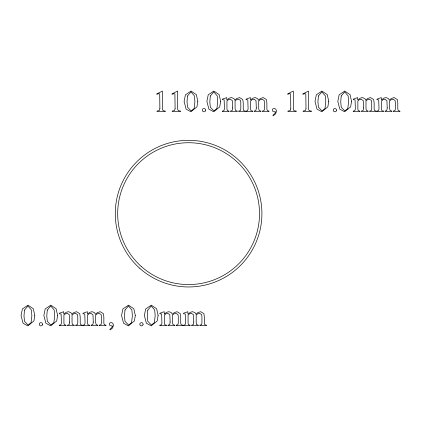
<?xml version="1.0" encoding="UTF-8"?>
<svg xmlns="http://www.w3.org/2000/svg" width="421" height="421" viewBox="0 0 421 421"><rect width="100%" height="100%" fill="white"/><g stroke="black" fill="none" stroke-linecap="round" stroke-linejoin="round"><path stroke-width="0.63" d="M24.481 310.103L23.992 315.892L24.492 321.281L28.054 325.049L31.054 322.66L31.87 315.745L31.38 309.982L27.939 305.978L24.481 310.103M47.284 310.103L46.794 315.892L47.294 321.281L50.862 325.049L53.856 322.66L54.677 315.745L54.183 309.982L50.741 305.978L47.284 310.103M124.984 310.103L124.495 315.892L124.995 321.281L128.558 325.049L131.557 322.66L132.373 315.745L131.884 309.982L128.442 305.978L124.984 310.103M147.787 310.103L147.297 315.892L147.797 321.281L151.36 325.049L154.36 322.66L155.175 315.745L154.686 309.982L151.244 305.978L147.787 310.103M187.513 95.993L187.024 101.782L187.529 107.171L191.092 110.944L194.092 108.555L194.907 101.635L194.418 95.872L190.971 91.867L187.513 95.993M210.316 95.993L209.826 101.782L210.332 107.171L213.894 110.944L216.894 108.555L217.71 101.635L217.22 95.872L213.773 91.867L210.316 95.993M318.418 95.993L317.929 101.782L318.434 107.171L321.997 110.944L324.996 108.555L325.812 101.635L325.322 95.872L321.881 91.867L318.418 95.993M341.22 95.993L340.731 101.782L341.236 107.171L344.799 110.944L347.799 108.555L348.614 101.635L348.125 95.872L344.683 91.867L341.22 95.993M69.623 322.054L69.239 324.533L67.444 325.217L67.444 325.601L74.254 325.601L74.254 325.217L72.465 324.549L72.044 322.723L72.044 315.118L73.396 313.934L75.312 313.292L77.464 314.513L77.774 316.634L77.774 323.033L77.364 324.665L75.664 325.186L75.664 325.601L82.363 325.601L82.363 325.217L80.674 324.717L80.211 323.286L80.211 317.124L79.748 313.65L76.559 311.703L73.675 312.624L71.759 314.271L70.975 312.745L68.539 311.703L66.344 312.219L63.803 314.066L63.703 311.703L59.335 313.266L59.335 313.782L61.124 313.992L61.413 323.107L60.819 324.828L59.277 325.217L59.277 325.601L66.034 325.601L66.034 325.217L64.318 324.77L63.924 323.212L63.924 315.092L65.466 313.792L67.249 313.292L69.328 314.75L69.623 322.054M93.273 322.054L92.888 324.533L91.089 325.217L91.089 325.601L97.904 325.601L97.904 325.217L96.114 324.549L95.693 322.723L95.693 315.118L97.046 313.934L98.956 313.292L101.114 314.513L101.424 316.634L101.424 323.033L101.014 324.665L99.314 325.186L99.314 325.601L106.008 325.601L106.008 325.217L104.324 324.717L103.855 323.286L103.855 317.124L103.398 313.65L100.203 311.703L97.325 312.624L95.409 314.271L94.625 312.745L92.188 311.703L89.994 312.219L87.452 314.066L87.347 311.703L82.984 313.266L82.984 313.782L84.774 313.992L85.063 323.107L84.468 324.828L82.926 325.217L82.926 325.601L89.678 325.601L89.678 325.217L87.968 324.77L87.573 323.212L87.573 315.092L89.115 313.792L90.899 313.292L92.978 314.75L93.273 322.054M170.126 322.054L169.742 324.533L167.947 325.217L167.947 325.601L174.757 325.601L174.757 325.217L172.968 324.549L172.547 322.723L172.547 315.118L173.899 313.934L175.815 313.292L177.967 314.513L178.278 316.634L178.278 323.033L177.867 324.665L176.167 325.186L176.167 325.601L182.867 325.601L182.867 325.217L181.177 324.717L180.714 323.286L180.714 317.124L180.251 313.65L177.062 311.703L174.178 312.624L172.263 314.271L171.479 312.745L169.042 311.703L166.848 312.219L164.306 314.066L164.206 311.703L159.838 313.266L159.838 313.782L161.627 313.992L161.917 323.107L161.322 324.828L159.78 325.217L159.78 325.601L166.537 325.601L166.537 325.217L164.821 324.77L164.427 323.212L164.427 315.092L165.969 313.792L167.753 313.292L169.831 314.75L170.126 322.054M193.776 322.054L193.392 324.533L191.592 325.217L191.592 325.601L198.407 325.601L198.407 325.217L196.618 324.549L196.197 322.723L196.197 315.118L197.549 313.934L199.459 313.292L201.612 314.513L201.927 316.634L201.927 323.033L201.517 324.665L199.817 325.186L199.817 325.601L206.511 325.601L206.511 325.217L204.827 324.717L204.359 323.286L204.359 317.124L203.901 313.65L200.706 311.703L197.828 312.624L195.912 314.271L195.128 312.745L192.692 311.703L190.497 312.219L187.955 314.066L187.85 311.703L183.488 313.266L183.488 313.782L185.277 313.992L185.566 323.107L184.972 324.828L183.43 325.217L183.43 325.601L190.181 325.601L190.181 325.217L188.471 324.77L188.076 323.212L188.076 315.092L189.618 313.792L191.402 313.292L193.481 314.75L193.776 322.054M232.655 107.944L232.271 110.423L230.476 111.107L230.476 111.491L237.291 111.491L237.291 111.107L235.502 110.439L235.076 108.613L235.076 101.008L236.428 99.824L238.344 99.182L240.496 100.403L240.807 102.524L240.807 108.923L240.402 110.555L238.702 111.076L238.702 111.491L245.396 111.491L245.396 111.107L243.712 110.607L243.243 109.176L243.243 103.013L242.78 99.54L239.591 97.598L236.713 98.519L234.797 100.166L234.008 98.635L231.576 97.598L229.377 98.109L226.84 99.956L226.735 97.598L222.372 99.156L222.372 99.677L224.156 99.882L224.446 108.997L223.856 110.718L222.309 111.107L222.309 111.491L229.066 111.491L229.066 111.107L227.351 110.66L226.956 109.102L226.956 100.982L228.503 99.682L230.282 99.182L232.36 100.64L232.655 107.944M256.305 107.944L255.921 110.423L254.126 111.107L254.126 111.491L260.936 111.491L260.936 111.107L259.147 110.439L258.726 108.613L258.726 101.008L260.078 99.824L261.994 99.182L264.146 100.403L264.456 102.524L264.456 108.923L264.046 110.555L262.346 111.076L262.346 111.491L269.045 111.491L269.045 111.107L267.356 110.607L266.893 109.176L266.893 103.013L266.43 99.54L263.241 97.598L260.357 98.519L258.441 100.166L257.657 98.635L255.221 97.598L253.026 98.109L250.484 99.956L250.384 97.598L246.017 99.156L246.017 99.677L247.806 99.882L248.095 108.997L247.501 110.718L245.959 111.107L245.959 111.491L252.716 111.491L252.716 111.107L251 110.66L250.606 109.102L250.606 100.982L252.147 99.682L253.931 99.182L256.01 100.64L256.305 107.944M363.565 107.944L363.176 110.423L361.381 111.107L361.381 111.491L368.196 111.491L368.196 111.107L366.407 110.439L365.986 108.613L365.986 101.008L367.333 99.824L369.249 99.182L371.401 100.403L371.717 102.524L371.717 108.923L371.306 110.555L369.606 111.076L369.606 111.491L376.3 111.491L376.3 111.107L374.616 110.607L374.148 109.176L374.148 103.013L373.69 99.54L370.496 97.598L367.617 98.519L365.702 100.166L364.918 98.635L362.481 97.598L360.281 98.109L357.745 99.956L357.639 97.598L353.277 99.156L353.277 99.677L355.066 99.882L355.356 108.997L354.761 110.718L353.219 111.107L353.219 111.491L359.971 111.491L359.971 111.107L358.255 110.66L357.866 109.102L357.866 100.982L359.408 99.682L361.186 99.182L363.265 100.64L363.565 107.944M387.215 107.944L386.825 110.423L385.031 111.107L385.031 111.491L391.846 111.491L391.846 111.107L390.057 110.439L389.63 108.613L389.63 101.008L390.983 99.824L392.898 99.182L395.051 100.403L395.361 102.524L395.361 108.923L394.956 110.555L393.256 111.076L393.256 111.491L399.95 111.491L399.95 111.107L398.266 110.607L397.798 109.176L397.798 103.013L397.34 99.54L394.145 97.598L391.267 98.519L389.351 100.166L388.562 98.635L386.131 97.598L383.931 98.109L381.394 99.956L381.289 97.598L376.927 99.156L376.927 99.677L378.716 99.882L379.005 108.997L378.411 110.718L376.863 111.107L376.863 111.491L383.62 111.491L383.62 111.107L381.905 110.66L381.51 109.102L381.51 100.982L383.057 99.682L384.836 99.182L386.915 100.64L387.215 107.944M34.811 315.403L33.891 320.97L27.881 325.88L23.071 323.228L21.05 315.518L22.402 308.93L28.012 305.172L33.312 308.751L34.811 315.403M57.614 315.403L56.693 320.97L50.683 325.88L45.873 323.228L43.852 315.518L45.205 308.93L50.815 305.172L56.114 308.751L57.614 315.403M135.315 315.403L134.394 320.97L128.384 325.88L123.574 323.228L121.553 315.518L122.906 308.93L128.516 305.172L133.815 308.751L135.315 315.403M158.117 315.403L157.196 320.97L151.186 325.88L146.376 323.228L144.356 315.518L145.708 308.93L151.318 305.172L156.617 308.751L158.117 315.403M197.844 101.293L196.923 106.86L190.913 111.776L186.103 109.118L184.082 101.414L185.435 94.82L191.045 91.062L196.344 94.641L197.844 101.293M220.646 101.293L219.725 106.86L213.715 111.776L208.905 109.118L206.885 101.414L208.237 94.82L213.847 91.062L219.146 94.641L220.646 101.293M328.754 101.293L327.833 106.86L321.818 111.776L317.008 109.118L314.992 101.414L316.339 94.82L321.954 91.062L327.254 94.641L328.754 101.293M351.556 101.293L350.635 106.86L344.62 111.776L339.81 109.118L337.795 101.414L339.142 94.82L344.757 91.062L350.056 94.641L351.556 101.293M159.885 108.818L159.338 110.555L156.991 111.044L156.991 111.491L165.364 111.491L165.364 111.076L163.09 110.707L162.485 109.249L162.411 91.094L156.78 93.872L156.78 94.288L158.938 93.62L159.706 93.988L159.885 108.818M175.089 108.818L174.536 110.555L172.194 111.044L172.194 111.491L180.567 111.491L180.567 111.076L178.293 110.707L177.683 109.249L177.609 91.094L171.984 93.872L171.984 94.288L174.136 93.62L174.91 93.988L175.089 108.818M290.79 108.818L290.243 110.555L287.896 111.044L287.896 111.491L296.268 111.491L296.268 111.076L294 110.707L293.39 109.249L293.316 91.094L287.69 93.872L287.69 94.288L289.843 93.62L290.616 93.988L290.79 108.818M305.993 108.818L305.446 110.555L303.099 111.044L303.099 111.491L311.472 111.491L311.472 111.076L309.198 110.707L308.593 109.249L308.519 91.094L302.888 93.872L302.888 94.288L305.046 93.62L305.814 93.988L305.993 108.818M112.349 326.043L111.807 327.606L109.839 329.343L110.123 329.938L112.454 328.08L113.538 325.291L112.796 323.249L111.118 322.512L109.707 323.075L109.276 324.233L109.797 325.417L112.349 326.043M275.381 111.939L274.839 113.496L272.871 115.233L273.155 115.828L275.487 113.97L276.571 111.181L275.829 109.139L274.15 108.402L272.74 108.971L272.308 110.128L272.829 111.307L275.381 111.939M42.621 324.265L42.137 325.459L40.942 325.959L39.742 325.459L39.253 324.265L39.748 323.075L40.942 322.586L42.132 323.075L42.621 324.265M205.653 110.155L205.169 111.349L203.975 111.849L202.775 111.349L202.285 110.155L202.78 108.971L203.975 108.476L205.164 108.971L205.653 110.155M143.124 324.265L142.64 325.459L141.445 325.959L140.246 325.459L139.751 324.265L140.251 323.075L141.445 322.586L142.635 323.075L143.124 324.265M336.558 110.155L336.079 111.349L334.884 111.849L333.679 111.349L333.19 110.155L333.69 108.971L334.884 108.476L336.069 108.971L336.558 110.155M139.509 268.109A73.317 73.317 0 0 0 260.299 228.924A73.317 73.317 0 0 0 165.969 143.908A73.317 73.317 0 0 0 139.509 268.109M141.114 266.325A70.917 70.917 0 0 0 257.957 228.424A70.917 70.917 0 0 0 166.711 146.187A70.917 70.917 0 0 0 141.114 266.325"/></g></svg>
